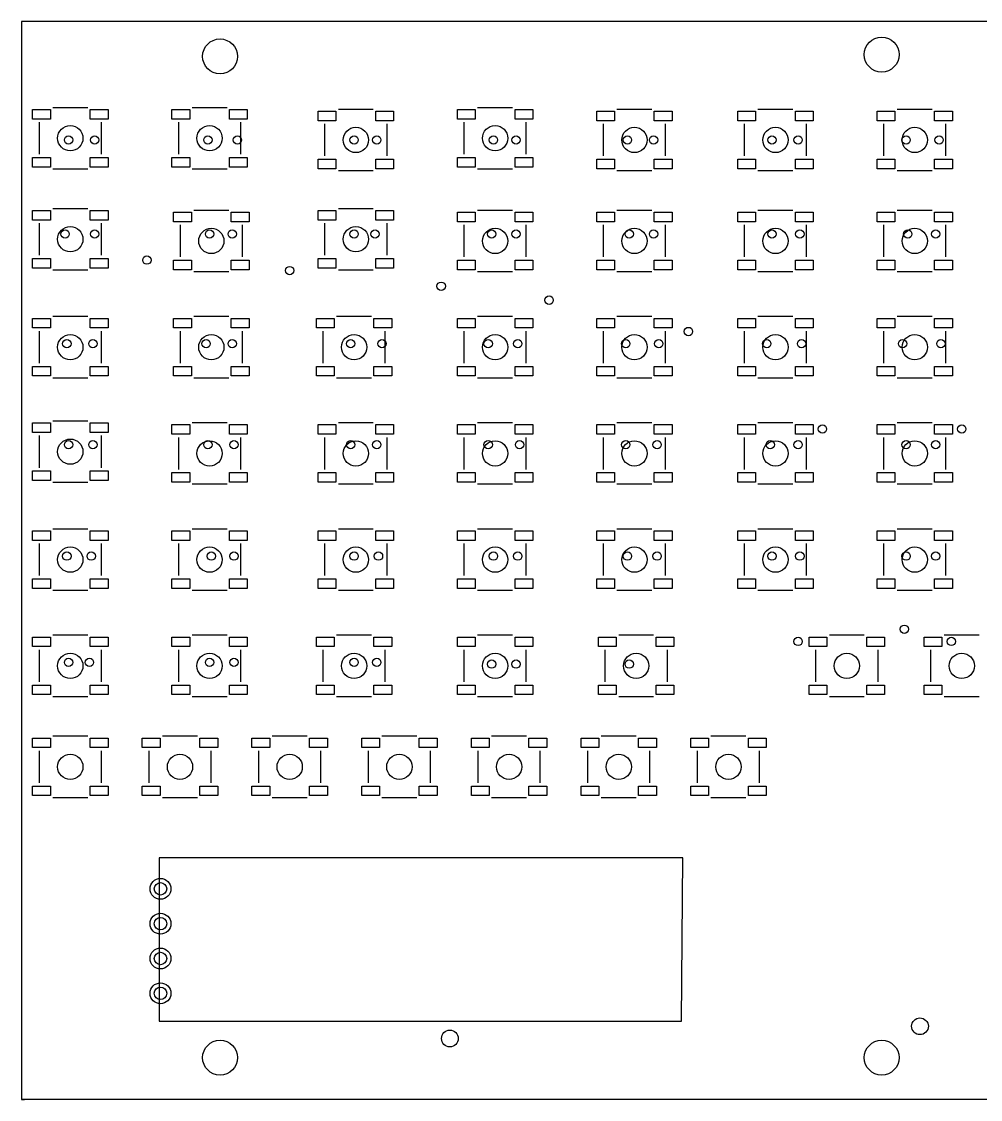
# Model space of a CAD drawing. Header units: millimetres. Extents: x 730 to 5835, y 75 to 3226.
# Drawn here: x 730 to 3484, y 75 to 3170 of the extents above; entities that cross this region are included whole.
import ezdxf

# ---------------------------------------------------------------- set-up
doc = ezdxf.new("R2010")
doc.units = ezdxf.units.MM

msp = doc.modelspace()

# ---------------------------------------------------------------- linework, layer by layer
for points in [[(5835, 3170), (5831.7, 3170), (5310, 3170), (730, 3170), (730, 3170)], [(730, 3170), (730, 3125), (730, 75), (738.7, 75)], [(819.8, 2923.6), (920.2, 2923.6)], [(1219.8, 2923.6), (1320.2, 2923.6)], [(1639.8, 2918.6), (1740.2, 2918.6)], [(2039.8, 2923.6), (2140.2, 2923.6)], [(2439.8, 2918.6), (2540.2, 2918.6)], [(2844.8, 2918.6), (2945.2, 2918.6)], [(3244.8, 2918.6), (3345.2, 2918.6)], [(781.4, 2789), (781.4, 2881)], [(958.6, 2881), (958.6, 2789)], [(1181.4, 2789), (1181.4, 2881)], [(1358.6, 2881), (1358.6, 2789)], [(2001.4, 2789), (2001.4, 2881)], [(2178.6, 2881), (2178.6, 2789)], [(1601.4, 2784), (1601.4, 2876)], [(1778.6, 2876), (1778.6, 2784)], [(2401.4, 2784), (2401.4, 2876)], [(2578.6, 2876), (2578.6, 2784)], [(2806.4, 2784), (2806.4, 2876)], [(2983.6, 2876), (2983.6, 2784)], [(3206.4, 2784), (3206.4, 2876)], [(3383.6, 2876), (3383.6, 2784)], [(920.2, 2746.4), (819.8, 2746.4)], [(1320.2, 2746.4), (1219.8, 2746.4)], [(1740.2, 2741.4), (1639.8, 2741.4)], [(2140.2, 2746.4), (2039.8, 2746.4)], [(2540.2, 2741.4), (2439.8, 2741.4)], [(2945.2, 2741.4), (2844.8, 2741.4)], [(3345.2, 2741.4), (3244.8, 2741.4)], [(819.8, 2633.6), (920.2, 2633.6)], [(1639.8, 2633.6), (1740.2, 2633.6)], [(1224.8, 2628.6), (1325.2, 2628.6)], [(2039.8, 2628.6), (2140.2, 2628.6)], [(2439.8, 2628.6), (2540.2, 2628.6)], [(2844.8, 2628.6), (2945.2, 2628.6)], [(3244.8, 2628.6), (3345.2, 2628.6)], [(781.4, 2499), (781.4, 2591)], [(958.6, 2591), (958.6, 2499)], [(1186.4, 2494), (1186.4, 2586)], [(1363.6, 2586), (1363.6, 2494)], [(1601.4, 2499), (1601.4, 2591)], [(1778.6, 2591), (1778.6, 2499)], [(2001.4, 2494), (2001.4, 2586)], [(2178.6, 2586), (2178.6, 2494)], [(2401.4, 2494), (2401.4, 2586)], [(2578.6, 2586), (2578.6, 2494)], [(2806.4, 2494), (2806.4, 2586)], [(2983.6, 2586), (2983.6, 2494)], [(3206.4, 2494), (3206.4, 2586)], [(3383.6, 2586), (3383.6, 2494)], [(920.2, 2456.4), (819.8, 2456.4)], [(1325.2, 2451.4), (1224.8, 2451.4)], [(1740.2, 2456.4), (1639.8, 2456.4)], [(2140.2, 2451.4), (2039.8, 2451.4)], [(2540.2, 2451.4), (2439.8, 2451.4)], [(2945.2, 2451.4), (2844.8, 2451.4)], [(3345.2, 2451.4), (3244.8, 2451.4)], [(819.8, 2323.6), (920.2, 2323.6)], [(1224.8, 2323.6), (1325.2, 2323.6)], [(1634.8, 2323.6), (1735.2, 2323.6)], [(2039.8, 2323.6), (2140.2, 2323.6)], [(2439.8, 2323.6), (2540.2, 2323.6)], [(2844.8, 2323.6), (2945.2, 2323.6)], [(3244.8, 2323.6), (3345.2, 2323.6)], [(781.4, 2189), (781.4, 2281)], [(958.6, 2281), (958.6, 2189)], [(1186.4, 2189), (1186.4, 2281)], [(1363.6, 2281), (1363.6, 2189)], [(1596.4, 2189), (1596.4, 2281)], [(1773.6, 2281), (1773.6, 2189)], [(2001.4, 2189), (2001.4, 2281)], [(2178.6, 2281), (2178.6, 2189)], [(2401.4, 2189), (2401.4, 2281)], [(2578.6, 2281), (2578.6, 2189)], [(2806.4, 2189), (2806.4, 2281)], [(2983.6, 2281), (2983.6, 2189)], [(3206.4, 2189), (3206.4, 2281)], [(3383.6, 2281), (3383.6, 2189)], [(920.2, 2146.4), (819.8, 2146.4)], [(1325.2, 2146.4), (1224.8, 2146.4)], [(1735.2, 2146.4), (1634.8, 2146.4)], [(2140.2, 2146.4), (2039.8, 2146.4)], [(2540.2, 2146.4), (2439.8, 2146.4)], [(2945.2, 2146.4), (2844.8, 2146.4)], [(3345.2, 2146.4), (3244.8, 2146.4)], [(819.8, 2023.6), (920.2, 2023.6)], [(1219.8, 2018.6), (1320.2, 2018.6)], [(1639.8, 2018.6), (1740.2, 2018.6)], [(2039.8, 2018.6), (2140.2, 2018.6)], [(2439.8, 2018.6), (2540.2, 2018.6)], [(2844.8, 2018.6), (2945.2, 2018.6)], [(3244.8, 2018.6), (3345.2, 2018.6)], [(781.4, 1889), (781.4, 1981)], [(958.6, 1981), (958.6, 1889)], [(1181.4, 1884), (1181.4, 1976)], [(1358.6, 1976), (1358.6, 1884)], [(1601.4, 1884), (1601.4, 1976)], [(1778.6, 1976), (1778.6, 1884)], [(2001.4, 1884), (2001.4, 1976)], [(2178.6, 1976), (2178.6, 1884)], [(2401.4, 1884), (2401.4, 1976)], [(2578.6, 1976), (2578.6, 1884)], [(2806.4, 1884), (2806.4, 1976)], [(2983.6, 1976), (2983.6, 1884)], [(3206.4, 1884), (3206.4, 1976)], [(3383.6, 1976), (3383.6, 1884)], [(920.2, 1846.4), (819.8, 1846.4)], [(1320.2, 1841.4), (1219.8, 1841.4)], [(1740.2, 1841.4), (1639.8, 1841.4)], [(2140.2, 1841.4), (2039.8, 1841.4)], [(2540.2, 1841.4), (2439.8, 1841.4)], [(2945.2, 1841.4), (2844.8, 1841.4)], [(3345.2, 1841.4), (3244.8, 1841.4)], [(819.8, 1713.6), (920.2, 1713.6)], [(1219.8, 1713.6), (1320.2, 1713.6)], [(1639.8, 1713.6), (1740.2, 1713.6)], [(2039.8, 1713.6), (2140.2, 1713.6)], [(2439.8, 1713.6), (2540.2, 1713.6)], [(2844.8, 1713.6), (2945.2, 1713.6)], [(3244.8, 1713.6), (3345.2, 1713.6)], [(781.4, 1579), (781.4, 1671)], [(958.6, 1671), (958.6, 1579)], [(1181.4, 1579), (1181.4, 1671)], [(1358.6, 1671), (1358.6, 1579)], [(1601.4, 1579), (1601.4, 1671)], [(1778.6, 1671), (1778.6, 1579)], [(2001.4, 1579), (2001.4, 1671)], [(2178.6, 1671), (2178.6, 1579)], [(2401.4, 1579), (2401.4, 1671)], [(2578.6, 1671), (2578.6, 1579)], [(2806.4, 1579), (2806.4, 1671)], [(2983.6, 1671), (2983.6, 1579)], [(3206.4, 1579), (3206.4, 1671)], [(3383.6, 1671), (3383.6, 1579)], [(920.2, 1536.4), (819.8, 1536.4)], [(1320.2, 1536.4), (1219.8, 1536.4)], [(1740.2, 1536.4), (1639.8, 1536.4)], [(2140.2, 1536.4), (2039.8, 1536.4)], [(2540.2, 1536.4), (2439.8, 1536.4)], [(2945.2, 1536.4), (2844.8, 1536.4)], [(3345.2, 1536.4), (3244.8, 1536.4)], [(819.8, 1408.6), (920.2, 1408.6)], [(1219.8, 1408.6), (1320.2, 1408.6)], [(1634.8, 1408.6), (1735.2, 1408.6)], [(2039.8, 1408.6), (2140.2, 1408.6)], [(2444.8, 1408.6), (2545.2, 1408.6)], [(3049.8, 1408.6), (3150.2, 1408.6)], [(3379.8, 1408.6), (3480.2, 1408.6)], [(781.4, 1274), (781.4, 1366)], [(958.6, 1366), (958.6, 1274)], [(1181.4, 1274), (1181.4, 1366)], [(1358.6, 1366), (1358.6, 1274)], [(1596.4, 1274), (1596.4, 1366)], [(1773.6, 1366), (1773.6, 1274)], [(2001.4, 1274), (2001.4, 1366)], [(2178.6, 1366), (2178.6, 1274)], [(2406.4, 1274), (2406.4, 1366)], [(2583.6, 1366), (2583.6, 1274)], [(3011.4, 1274), (3011.4, 1366)], [(3188.6, 1366), (3188.6, 1274)], [(3341.4, 1274), (3341.4, 1366)], [(920.2, 1231.4), (819.8, 1231.4)], [(1320.2, 1231.4), (1219.8, 1231.4)], [(1735.2, 1231.4), (1634.8, 1231.4)], [(2140.2, 1231.4), (2039.8, 1231.4)], [(2545.2, 1231.4), (2444.8, 1231.4)], [(3150.2, 1231.4), (3049.8, 1231.4)], [(3480.2, 1231.4), (3379.8, 1231.4)], [(819.8, 1118.6), (920.2, 1118.6)], [(1134.8, 1118.6), (1235.2, 1118.6)], [(1449.8, 1118.6), (1550.2, 1118.6)], [(1764.8, 1118.6), (1865.2, 1118.6)], [(2079.8, 1118.6), (2180.2, 1118.6)], [(2394.8, 1118.6), (2495.2, 1118.6)], [(2709.8, 1118.6), (2810.2, 1118.6)], [(781.4, 984), (781.4, 1076)], [(958.6, 1076), (958.6, 984)], [(1096.4, 984), (1096.4, 1076)], [(1273.6, 1076), (1273.6, 984)], [(1411.4, 984), (1411.4, 1076)], [(1588.6, 1076), (1588.6, 984)], [(1726.4, 984), (1726.4, 1076)], [(1903.6, 1076), (1903.6, 984)], [(2041.4, 984), (2041.4, 1076)], [(2218.6, 1076), (2218.6, 984)], [(2356.4, 984), (2356.4, 1076)], [(2533.6, 1076), (2533.6, 984)], [(2671.4, 984), (2671.4, 1076)], [(2848.6, 1076), (2848.6, 984)], [(920.2, 941.4), (819.8, 941.4)], [(1235.2, 941.4), (1134.8, 941.4)], [(1550.2, 941.4), (1449.8, 941.4)], [(1865.2, 941.4), (1764.8, 941.4)], [(2180.2, 941.4), (2079.8, 941.4)], [(2495.2, 941.4), (2394.8, 941.4)], [(2810.2, 941.4), (2709.8, 941.4)], [(3980, 75), (730, 75)]]:
    msp.add_lwpolyline(points)
for points in [[(761.7, 2917.7), (812.9, 2917.7), (812.9, 2890.1), (761.7, 2890.1)], [(927.1, 2917.7), (978.3, 2917.7), (978.3, 2890.1), (927.1, 2890.1)], [(1161.7, 2917.7), (1212.9, 2917.7), (1212.9, 2890.1), (1161.7, 2890.1)], [(1327.1, 2917.7), (1378.3, 2917.7), (1378.3, 2890.1), (1327.1, 2890.1)], [(1581.7, 2912.7), (1632.9, 2912.7), (1632.9, 2885.1), (1581.7, 2885.1)], [(1747.1, 2912.7), (1798.3, 2912.7), (1798.3, 2885.1), (1747.1, 2885.1)], [(1981.7, 2917.7), (2032.9, 2917.7), (2032.9, 2890.1), (1981.7, 2890.1)], [(2147.1, 2917.7), (2198.3, 2917.7), (2198.3, 2890.1), (2147.1, 2890.1)], [(2381.7, 2912.7), (2432.9, 2912.7), (2432.9, 2885.1), (2381.7, 2885.1)], [(2547.1, 2912.7), (2598.3, 2912.7), (2598.3, 2885.1), (2547.1, 2885.1)], [(2786.7, 2912.7), (2837.9, 2912.7), (2837.9, 2885.1), (2786.7, 2885.1)], [(2952.1, 2912.7), (3003.3, 2912.7), (3003.3, 2885.1), (2952.1, 2885.1)], [(3186.7, 2912.7), (3237.9, 2912.7), (3237.9, 2885.1), (3186.7, 2885.1)], [(3352.1, 2912.7), (3403.3, 2912.7), (3403.3, 2885.1), (3352.1, 2885.1)], [(761.7, 2779.9), (812.9, 2779.9), (812.9, 2752.3), (761.7, 2752.3)], [(927.1, 2779.9), (978.3, 2779.9), (978.3, 2752.3), (927.1, 2752.3)], [(1161.7, 2779.9), (1212.9, 2779.9), (1212.9, 2752.3), (1161.7, 2752.3)], [(1327.1, 2779.9), (1378.3, 2779.9), (1378.3, 2752.3), (1327.1, 2752.3)], [(1581.7, 2774.9), (1632.9, 2774.9), (1632.9, 2747.3), (1581.7, 2747.3)], [(1747.1, 2774.9), (1798.3, 2774.9), (1798.3, 2747.3), (1747.1, 2747.3)], [(1981.7, 2779.9), (2032.9, 2779.9), (2032.9, 2752.3), (1981.7, 2752.3)], [(2147.1, 2779.9), (2198.3, 2779.9), (2198.3, 2752.3), (2147.1, 2752.3)], [(2381.7, 2774.9), (2432.9, 2774.9), (2432.9, 2747.3), (2381.7, 2747.3)], [(2547.1, 2774.9), (2598.3, 2774.9), (2598.3, 2747.3), (2547.1, 2747.3)], [(2786.7, 2774.9), (2837.9, 2774.9), (2837.9, 2747.3), (2786.7, 2747.3)], [(2952.1, 2774.9), (3003.3, 2774.9), (3003.3, 2747.3), (2952.1, 2747.3)], [(3186.7, 2774.9), (3237.9, 2774.9), (3237.9, 2747.3), (3186.7, 2747.3)], [(3352.1, 2774.9), (3403.3, 2774.9), (3403.3, 2747.3), (3352.1, 2747.3)], [(761.7, 2627.7), (812.9, 2627.7), (812.9, 2600.1), (761.7, 2600.1)], [(927.1, 2627.7), (978.3, 2627.7), (978.3, 2600.1), (927.1, 2600.1)], [(1166.7, 2622.7), (1217.9, 2622.7), (1217.9, 2595.1), (1166.7, 2595.1)], [(1332.1, 2622.7), (1383.3, 2622.7), (1383.3, 2595.1), (1332.1, 2595.1)], [(1581.7, 2627.7), (1632.9, 2627.7), (1632.9, 2600.1), (1581.7, 2600.1)], [(1747.1, 2627.7), (1798.3, 2627.7), (1798.3, 2600.1), (1747.1, 2600.1)], [(1981.7, 2622.7), (2032.9, 2622.7), (2032.9, 2595.1), (1981.7, 2595.1)], [(2147.1, 2622.7), (2198.3, 2622.7), (2198.3, 2595.1), (2147.1, 2595.1)], [(2381.7, 2622.7), (2432.9, 2622.7), (2432.9, 2595.1), (2381.7, 2595.1)], [(2547.1, 2622.7), (2598.3, 2622.7), (2598.3, 2595.1), (2547.1, 2595.1)], [(2786.7, 2622.7), (2837.9, 2622.7), (2837.9, 2595.1), (2786.7, 2595.1)], [(2952.1, 2622.7), (3003.3, 2622.7), (3003.3, 2595.1), (2952.1, 2595.1)], [(3186.7, 2622.7), (3237.9, 2622.7), (3237.9, 2595.1), (3186.7, 2595.1)], [(3352.1, 2622.7), (3403.3, 2622.7), (3403.3, 2595.1), (3352.1, 2595.1)], [(761.7, 2489.9), (812.9, 2489.9), (812.9, 2462.3), (761.7, 2462.3)], [(927.1, 2489.9), (978.3, 2489.9), (978.3, 2462.3), (927.1, 2462.3)], [(1166.7, 2484.9), (1217.9, 2484.9), (1217.9, 2457.3), (1166.7, 2457.3)], [(1332.1, 2484.9), (1383.3, 2484.9), (1383.3, 2457.3), (1332.1, 2457.3)], [(1581.7, 2489.9), (1632.9, 2489.9), (1632.9, 2462.3), (1581.7, 2462.3)], [(1747.1, 2489.9), (1798.3, 2489.9), (1798.3, 2462.3), (1747.1, 2462.3)], [(1981.7, 2484.9), (2032.9, 2484.9), (2032.9, 2457.3), (1981.7, 2457.3)], [(2147.1, 2484.9), (2198.3, 2484.9), (2198.3, 2457.3), (2147.1, 2457.3)], [(2381.7, 2484.9), (2432.9, 2484.9), (2432.9, 2457.3), (2381.7, 2457.3)], [(2547.1, 2484.9), (2598.3, 2484.9), (2598.3, 2457.3), (2547.1, 2457.3)], [(2786.7, 2484.9), (2837.9, 2484.9), (2837.9, 2457.3), (2786.7, 2457.3)], [(2952.1, 2484.9), (3003.3, 2484.9), (3003.3, 2457.3), (2952.1, 2457.3)], [(3186.7, 2484.9), (3237.9, 2484.9), (3237.9, 2457.3), (3186.7, 2457.3)], [(3352.1, 2484.9), (3403.3, 2484.9), (3403.3, 2457.3), (3352.1, 2457.3)], [(761.7, 2317.7), (812.9, 2317.7), (812.9, 2290.1), (761.7, 2290.1)], [(927.1, 2317.7), (978.3, 2317.7), (978.3, 2290.1), (927.1, 2290.1)], [(1166.7, 2317.7), (1217.9, 2317.7), (1217.9, 2290.1), (1166.7, 2290.1)], [(1332.1, 2317.7), (1383.3, 2317.7), (1383.3, 2290.1), (1332.1, 2290.1)], [(1576.7, 2317.7), (1627.9, 2317.7), (1627.9, 2290.1), (1576.7, 2290.1)], [(1742.1, 2317.7), (1793.3, 2317.7), (1793.3, 2290.1), (1742.1, 2290.1)], [(1981.7, 2317.7), (2032.9, 2317.7), (2032.9, 2290.1), (1981.7, 2290.1)], [(2147.1, 2317.7), (2198.3, 2317.7), (2198.3, 2290.1), (2147.1, 2290.1)], [(2381.7, 2317.7), (2432.9, 2317.7), (2432.9, 2290.1), (2381.7, 2290.1)], [(2547.1, 2317.7), (2598.3, 2317.7), (2598.3, 2290.1), (2547.1, 2290.1)], [(2786.7, 2317.7), (2837.9, 2317.7), (2837.9, 2290.1), (2786.7, 2290.1)], [(2952.1, 2317.7), (3003.3, 2317.7), (3003.3, 2290.1), (2952.1, 2290.1)], [(3186.7, 2317.7), (3237.9, 2317.7), (3237.9, 2290.1), (3186.7, 2290.1)], [(3352.1, 2317.7), (3403.3, 2317.7), (3403.3, 2290.1), (3352.1, 2290.1)], [(761.7, 2179.9), (812.9, 2179.9), (812.9, 2152.3), (761.7, 2152.3)], [(927.1, 2179.9), (978.3, 2179.9), (978.3, 2152.3), (927.1, 2152.3)], [(1166.7, 2179.9), (1217.9, 2179.9), (1217.9, 2152.3), (1166.7, 2152.3)], [(1332.1, 2179.9), (1383.3, 2179.9), (1383.3, 2152.3), (1332.1, 2152.3)], [(1576.7, 2179.9), (1627.9, 2179.9), (1627.9, 2152.3), (1576.7, 2152.3)], [(1742.1, 2179.9), (1793.3, 2179.9), (1793.3, 2152.3), (1742.1, 2152.3)], [(1981.7, 2179.9), (2032.9, 2179.9), (2032.9, 2152.3), (1981.7, 2152.3)], [(2147.1, 2179.9), (2198.3, 2179.9), (2198.3, 2152.3), (2147.1, 2152.3)], [(2381.7, 2179.9), (2432.9, 2179.9), (2432.9, 2152.3), (2381.7, 2152.3)], [(2547.1, 2179.9), (2598.3, 2179.9), (2598.3, 2152.3), (2547.1, 2152.3)], [(2786.7, 2179.9), (2837.9, 2179.9), (2837.9, 2152.3), (2786.7, 2152.3)], [(2952.1, 2179.9), (3003.3, 2179.9), (3003.3, 2152.3), (2952.1, 2152.3)], [(3186.7, 2179.9), (3237.9, 2179.9), (3237.9, 2152.3), (3186.7, 2152.3)], [(3352.1, 2179.9), (3403.3, 2179.9), (3403.3, 2152.3), (3352.1, 2152.3)], [(761.7, 2017.7), (812.9, 2017.7), (812.9, 1990.1), (761.7, 1990.1)], [(927.1, 2017.7), (978.3, 2017.7), (978.3, 1990.1), (927.1, 1990.1)], [(1161.7, 2012.7), (1212.9, 2012.7), (1212.9, 1985.1), (1161.7, 1985.1)], [(1327.1, 2012.7), (1378.3, 2012.7), (1378.3, 1985.1), (1327.1, 1985.1)], [(1581.7, 2012.7), (1632.9, 2012.7), (1632.9, 1985.1), (1581.7, 1985.1)], [(1747.1, 2012.7), (1798.3, 2012.7), (1798.3, 1985.1), (1747.1, 1985.1)], [(1981.7, 2012.7), (2032.9, 2012.7), (2032.9, 1985.1), (1981.7, 1985.1)], [(2147.1, 2012.7), (2198.3, 2012.7), (2198.3, 1985.1), (2147.1, 1985.1)], [(2381.7, 2012.7), (2432.9, 2012.7), (2432.9, 1985.1), (2381.7, 1985.1)], [(2547.1, 2012.7), (2598.3, 2012.7), (2598.3, 1985.1), (2547.1, 1985.1)], [(2786.7, 2012.7), (2837.9, 2012.7), (2837.9, 1985.1), (2786.7, 1985.1)], [(2952.1, 2012.7), (3003.3, 2012.7), (3003.3, 1985.1), (2952.1, 1985.1)], [(3186.7, 2012.7), (3237.9, 2012.7), (3237.9, 1985.1), (3186.7, 1985.1)], [(3352.1, 2012.7), (3403.3, 2012.7), (3403.3, 1985.1), (3352.1, 1985.1)], [(761.7, 1879.9), (812.9, 1879.9), (812.9, 1852.3), (761.7, 1852.3)], [(927.1, 1879.9), (978.3, 1879.9), (978.3, 1852.3), (927.1, 1852.3)], [(1161.7, 1874.9), (1212.9, 1874.9), (1212.9, 1847.3), (1161.7, 1847.3)], [(1327.1, 1874.9), (1378.3, 1874.9), (1378.3, 1847.3), (1327.1, 1847.3)], [(1581.7, 1874.9), (1632.9, 1874.9), (1632.9, 1847.3), (1581.7, 1847.3)], [(1747.1, 1874.9), (1798.3, 1874.9), (1798.3, 1847.3), (1747.1, 1847.3)], [(1981.7, 1874.9), (2032.9, 1874.9), (2032.9, 1847.3), (1981.7, 1847.3)], [(2147.1, 1874.9), (2198.3, 1874.9), (2198.3, 1847.3), (2147.1, 1847.3)], [(2381.7, 1874.9), (2432.9, 1874.9), (2432.9, 1847.3), (2381.7, 1847.3)], [(2547.1, 1874.9), (2598.3, 1874.9), (2598.3, 1847.3), (2547.1, 1847.3)], [(2786.7, 1874.9), (2837.9, 1874.9), (2837.9, 1847.3), (2786.7, 1847.3)], [(2952.1, 1874.9), (3003.3, 1874.9), (3003.3, 1847.3), (2952.1, 1847.3)], [(3186.7, 1874.9), (3237.9, 1874.9), (3237.9, 1847.3), (3186.7, 1847.3)], [(3352.1, 1874.9), (3403.3, 1874.9), (3403.3, 1847.3), (3352.1, 1847.3)], [(761.7, 1707.7), (812.9, 1707.7), (812.9, 1680.1), (761.7, 1680.1)], [(927.1, 1707.7), (978.3, 1707.7), (978.3, 1680.1), (927.1, 1680.1)], [(1161.7, 1707.7), (1212.9, 1707.7), (1212.9, 1680.1), (1161.7, 1680.1)], [(1327.1, 1707.7), (1378.3, 1707.7), (1378.3, 1680.1), (1327.1, 1680.1)], [(1581.7, 1707.7), (1632.9, 1707.7), (1632.9, 1680.1), (1581.7, 1680.1)], [(1747.1, 1707.7), (1798.3, 1707.7), (1798.3, 1680.1), (1747.1, 1680.1)], [(1981.7, 1707.7), (2032.9, 1707.7), (2032.9, 1680.1), (1981.7, 1680.1)], [(2147.1, 1707.7), (2198.3, 1707.7), (2198.3, 1680.1), (2147.1, 1680.1)], [(2381.7, 1707.7), (2432.9, 1707.7), (2432.9, 1680.1), (2381.7, 1680.1)], [(2547.1, 1707.7), (2598.3, 1707.7), (2598.3, 1680.1), (2547.1, 1680.1)], [(2786.7, 1707.7), (2837.9, 1707.7), (2837.9, 1680.1), (2786.7, 1680.1)], [(2952.1, 1707.7), (3003.3, 1707.7), (3003.3, 1680.1), (2952.1, 1680.1)], [(3186.7, 1707.7), (3237.9, 1707.7), (3237.9, 1680.1), (3186.7, 1680.1)], [(3352.1, 1707.7), (3403.3, 1707.7), (3403.3, 1680.1), (3352.1, 1680.1)], [(761.7, 1569.9), (812.9, 1569.9), (812.9, 1542.3), (761.7, 1542.3)], [(927.1, 1569.9), (978.3, 1569.9), (978.3, 1542.3), (927.1, 1542.3)], [(1161.7, 1569.9), (1212.9, 1569.9), (1212.9, 1542.3), (1161.7, 1542.3)], [(1327.1, 1569.9), (1378.3, 1569.9), (1378.3, 1542.3), (1327.1, 1542.3)], [(1581.7, 1569.9), (1632.9, 1569.9), (1632.9, 1542.3), (1581.7, 1542.3)], [(1747.1, 1569.9), (1798.3, 1569.9), (1798.3, 1542.3), (1747.1, 1542.3)], [(1981.7, 1569.9), (2032.9, 1569.9), (2032.9, 1542.3), (1981.7, 1542.3)], [(2147.1, 1569.9), (2198.3, 1569.9), (2198.3, 1542.3), (2147.1, 1542.3)], [(2381.7, 1569.9), (2432.9, 1569.9), (2432.9, 1542.3), (2381.7, 1542.3)], [(2547.1, 1569.9), (2598.3, 1569.9), (2598.3, 1542.3), (2547.1, 1542.3)], [(2786.7, 1569.9), (2837.9, 1569.9), (2837.9, 1542.3), (2786.7, 1542.3)], [(2952.1, 1569.9), (3003.3, 1569.9), (3003.3, 1542.3), (2952.1, 1542.3)], [(3186.7, 1569.9), (3237.9, 1569.9), (3237.9, 1542.3), (3186.7, 1542.3)], [(3352.1, 1569.9), (3403.3, 1569.9), (3403.3, 1542.3), (3352.1, 1542.3)], [(761.7, 1402.7), (812.9, 1402.7), (812.9, 1375.1), (761.7, 1375.1)], [(927.1, 1402.7), (978.3, 1402.7), (978.3, 1375.1), (927.1, 1375.1)], [(1161.7, 1402.7), (1212.9, 1402.7), (1212.9, 1375.1), (1161.7, 1375.1)], [(1327.1, 1402.7), (1378.3, 1402.7), (1378.3, 1375.1), (1327.1, 1375.1)], [(1576.7, 1402.7), (1627.9, 1402.7), (1627.9, 1375.1), (1576.7, 1375.1)], [(1742.1, 1402.7), (1793.3, 1402.7), (1793.3, 1375.1), (1742.1, 1375.1)], [(1981.7, 1402.7), (2032.9, 1402.7), (2032.9, 1375.1), (1981.7, 1375.1)], [(2147.1, 1402.7), (2198.3, 1402.7), (2198.3, 1375.1), (2147.1, 1375.1)], [(2386.7, 1402.7), (2437.9, 1402.7), (2437.9, 1375.1), (2386.7, 1375.1)], [(2552.1, 1402.7), (2603.3, 1402.7), (2603.3, 1375.1), (2552.1, 1375.1)], [(2991.7, 1402.7), (3042.9, 1402.7), (3042.9, 1375.1), (2991.7, 1375.1)], [(3157.1, 1402.7), (3208.3, 1402.7), (3208.3, 1375.1), (3157.1, 1375.1)], [(3321.7, 1402.7), (3372.9, 1402.7), (3372.9, 1375.1), (3321.7, 1375.1)], [(761.7, 1264.9), (812.9, 1264.9), (812.9, 1237.3), (761.7, 1237.3)], [(927.1, 1264.9), (978.3, 1264.9), (978.3, 1237.3), (927.1, 1237.3)], [(1161.7, 1264.9), (1212.9, 1264.9), (1212.9, 1237.3), (1161.7, 1237.3)], [(1327.1, 1264.9), (1378.3, 1264.9), (1378.3, 1237.3), (1327.1, 1237.3)], [(1576.7, 1264.9), (1627.9, 1264.9), (1627.9, 1237.3), (1576.7, 1237.3)], [(1742.1, 1264.9), (1793.3, 1264.9), (1793.3, 1237.3), (1742.1, 1237.3)], [(1981.7, 1264.9), (2032.9, 1264.9), (2032.9, 1237.3), (1981.7, 1237.3)], [(2147.1, 1264.9), (2198.3, 1264.9), (2198.3, 1237.3), (2147.1, 1237.3)], [(2386.7, 1264.9), (2437.9, 1264.9), (2437.9, 1237.3), (2386.7, 1237.3)], [(2552.1, 1264.9), (2603.3, 1264.9), (2603.3, 1237.3), (2552.1, 1237.3)], [(2991.7, 1264.9), (3042.9, 1264.9), (3042.9, 1237.3), (2991.7, 1237.3)], [(3157.1, 1264.9), (3208.3, 1264.9), (3208.3, 1237.3), (3157.1, 1237.3)], [(3321.7, 1264.9), (3372.9, 1264.9), (3372.9, 1237.3), (3321.7, 1237.3)], [(761.7, 1112.7), (812.9, 1112.7), (812.9, 1085.1), (761.7, 1085.1)], [(927.1, 1112.7), (978.3, 1112.7), (978.3, 1085.1), (927.1, 1085.1)], [(1076.7, 1112.7), (1127.9, 1112.7), (1127.9, 1085.1), (1076.7, 1085.1)], [(1242.1, 1112.7), (1293.3, 1112.7), (1293.3, 1085.1), (1242.1, 1085.1)], [(1391.7, 1112.7), (1442.9, 1112.7), (1442.9, 1085.1), (1391.7, 1085.1)], [(1557.1, 1112.7), (1608.3, 1112.7), (1608.3, 1085.1), (1557.1, 1085.1)], [(1706.7, 1112.7), (1757.9, 1112.7), (1757.9, 1085.1), (1706.7, 1085.1)], [(1872.1, 1112.7), (1923.3, 1112.7), (1923.3, 1085.1), (1872.1, 1085.1)], [(2021.7, 1112.7), (2072.9, 1112.7), (2072.9, 1085.1), (2021.7, 1085.1)], [(2187.1, 1112.7), (2238.3, 1112.7), (2238.3, 1085.1), (2187.1, 1085.1)], [(2336.7, 1112.7), (2387.9, 1112.7), (2387.9, 1085.1), (2336.7, 1085.1)], [(2502.1, 1112.7), (2553.3, 1112.7), (2553.3, 1085.1), (2502.1, 1085.1)], [(2651.7, 1112.7), (2702.9, 1112.7), (2702.9, 1085.1), (2651.7, 1085.1)], [(2817.1, 1112.7), (2868.3, 1112.7), (2868.3, 1085.1), (2817.1, 1085.1)], [(761.7, 974.9), (812.9, 974.9), (812.9, 947.3), (761.7, 947.3)], [(927.1, 974.9), (978.3, 974.9), (978.3, 947.3), (927.1, 947.3)], [(1076.7, 974.9), (1127.9, 974.9), (1127.9, 947.3), (1076.7, 947.3)], [(1242.1, 974.9), (1293.3, 974.9), (1293.3, 947.3), (1242.1, 947.3)], [(1391.7, 974.9), (1442.9, 974.9), (1442.9, 947.3), (1391.7, 947.3)], [(1557.1, 974.9), (1608.3, 974.9), (1608.3, 947.3), (1557.1, 947.3)], [(1706.7, 974.9), (1757.9, 974.9), (1757.9, 947.3), (1706.7, 947.3)], [(1872.1, 974.9), (1923.3, 974.9), (1923.3, 947.3), (1872.1, 947.3)], [(2021.7, 974.9), (2072.9, 974.9), (2072.9, 947.3), (2021.7, 947.3)], [(2187.1, 974.9), (2238.3, 974.9), (2238.3, 947.3), (2187.1, 947.3)], [(2336.7, 974.9), (2387.9, 974.9), (2387.9, 947.3), (2336.7, 947.3)], [(2502.1, 974.9), (2553.3, 974.9), (2553.3, 947.3), (2502.1, 947.3)], [(2651.7, 974.9), (2702.9, 974.9), (2702.9, 947.3), (2651.7, 947.3)], [(2817.1, 974.9), (2868.3, 974.9), (2868.3, 947.3), (2817.1, 947.3)], [(1125, 750), (1125, 300), (1875, 300), (2625, 300), (2628.9, 768.5), (1125, 768.5), (1125, 750)]]:
    msp.add_lwpolyline(points, close=True)
for centre, radius in [((1300, 3070), 50), ((3200, 3075), 50), ((870, 2835), 36.3), ((1270, 2835), 36.3), ((1690, 2830), 36.3), ((2090, 2835), 36.3), ((2490, 2830), 36.3), ((2895, 2830), 36.3), ((3295, 2830), 36.3), ((865, 2830), 12), ((940, 2830), 12), ((1265, 2830), 12), ((1350, 2830), 12), ((1685, 2830), 12), ((1750, 2830), 12), ((2085, 2830), 12), ((2150, 2830), 12), ((2470, 2830), 12), ((2545, 2830), 12), ((2885, 2830), 12), ((2960, 2830), 12), ((3270, 2830), 12), ((3365, 2830), 12), ((870, 2545), 36.3), ((855, 2560), 12), ((940, 2560), 12), ((1275, 2540), 36.3), ((1270, 2560), 12), ((1335, 2560), 12), ((1690, 2545), 36.3), ((1685, 2560), 12), ((1745, 2560), 12), ((2090, 2540), 36.3), ((2080, 2560), 12), ((2150, 2560), 12), ((2490, 2540), 36.3), ((2475, 2560), 12), ((2545, 2560), 12), ((2895, 2540), 36.3), ((2885, 2560), 12), ((2965, 2560), 12), ((3295, 2540), 36.3), ((3275, 2560), 12), ((3355, 2560), 12), ((1090, 2485), 12), ((1500, 2455), 12), ((1935, 2410), 12), ((2245, 2370), 12), ((2645, 2280), 12), ((870, 2235), 36.3), ((1275, 2235), 36.3), ((1685, 2235), 36.3), ((2090, 2235), 36.3), ((2490, 2235), 36.3), ((2895, 2235), 36.3), ((3295, 2235), 36.3), ((860, 2245), 12), ((935, 2245), 12), ((1260, 2245), 12), ((1335, 2245), 12), ((1675, 2245), 12), ((1765, 2245), 12), ((2070, 2245), 12), ((2155, 2245), 12), ((2465, 2245), 12), ((2560, 2245), 12), ((2870, 2245), 12), ((2970, 2245), 12), ((3260, 2245), 12), ((3370, 2245), 12), ((3030, 2000), 12), ((3430, 2000), 12), ((870, 1935), 36.3), ((865, 1955), 12), ((935, 1955), 12), ((1270, 1930), 36.3), ((1265, 1955), 12), ((1340, 1955), 12), ((1690, 1930), 36.3), ((1675, 1955), 12), ((1750, 1955), 12), ((2090, 1930), 36.3), ((2070, 1955), 12), ((2160, 1955), 12), ((2465, 1955), 12), ((2490, 1930), 36.3), ((2555, 1955), 12), ((2895, 1930), 36.3), ((2880, 1955), 12), ((2960, 1955), 12), ((3270, 1955), 12), ((3295, 1930), 36.3), ((3355, 1955), 12), ((870, 1625), 36.3), ((860, 1635), 12), ((930, 1635), 12), ((1270, 1625), 36.3), ((1275, 1635), 12), ((1340, 1635), 12), ((1690, 1625), 36.3), ((1685, 1635), 12), ((1755, 1635), 12), ((2090, 1625), 36.3), ((2085, 1635), 12), ((2155, 1635), 12), ((2490, 1625), 36.3), ((2470, 1635), 12), ((2555, 1635), 12), ((2895, 1625), 36.3), ((2885, 1635), 12), ((2965, 1635), 12), ((3270, 1635), 12), ((3295, 1625), 36.3), ((3355, 1635), 12), ((3265, 1425), 12), ((2960, 1390), 12), ((3400, 1390), 12), ((870, 1320), 36.3), ((865, 1330), 12), ((925, 1330), 12), ((1270, 1320), 36.3), ((1270, 1330), 12), ((1340, 1330), 12), ((1685, 1320), 36.3), ((1685, 1330), 12), ((1750, 1330), 12), ((2090, 1320), 36.3), ((2080, 1325), 12), ((2150, 1325), 12), ((2495, 1320), 36.3), ((2475, 1325), 12), ((3100, 1320), 36.3), ((3430, 1320), 36.3), ((870, 1030), 36.3), ((1185, 1030), 36.3), ((1500, 1030), 36.3), ((1815, 1030), 36.3), ((2130, 1030), 36.3), ((2445, 1030), 36.3), ((2760, 1030), 36.3), ((1128.9, 679.7), 30), ((1128.9, 679.7), 18), ((1128.9, 579.7), 30), ((1128.9, 579.7), 18), ((1128.9, 479.7), 30), ((1128.9, 479.7), 18), ((1128.9, 379.7), 30), ((1128.9, 379.7), 18), ((3310, 285), 24), ((1960, 250), 24), ((1300, 195), 50), ((3200, 195), 50)]:
    msp.add_circle(centre, radius)

doc.saveas('drawing.dxf')
